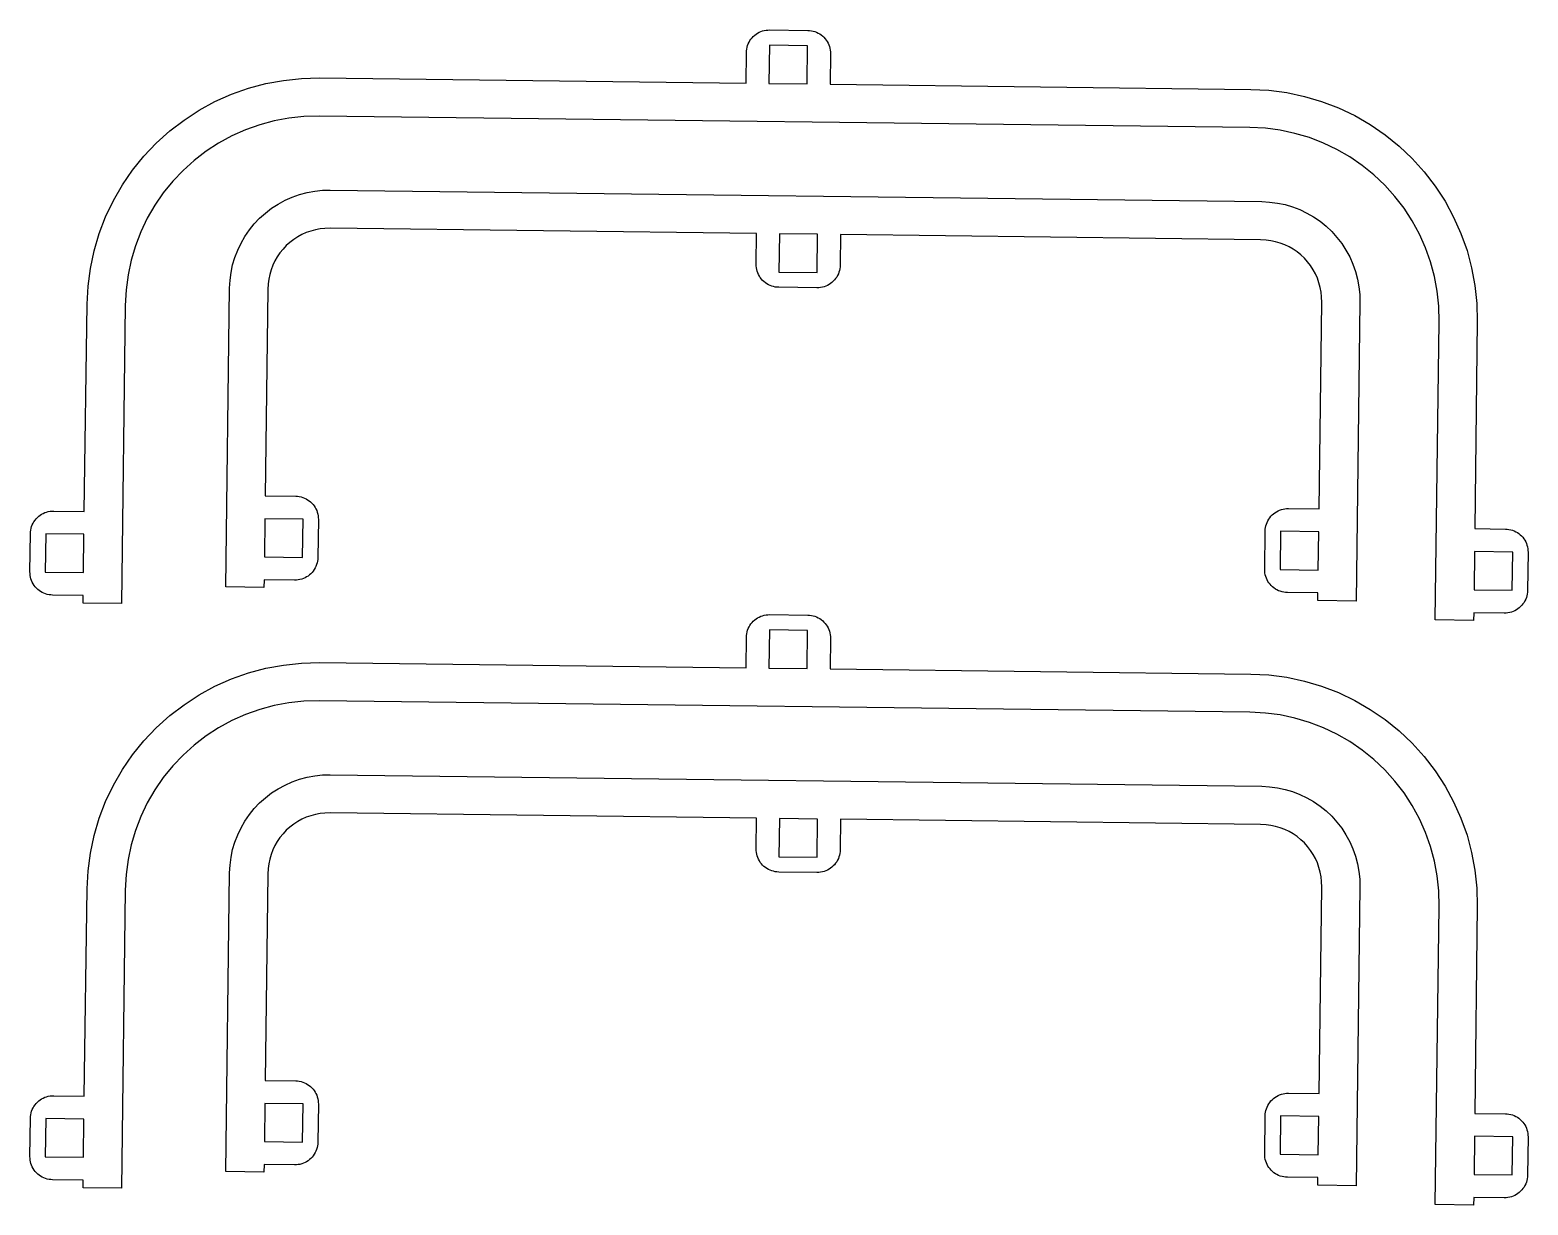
# Model space of a CAD drawing. Header units: millimetres. Extents: x -269 to -58, y 51 to 284.
# Drawn here: x -256.2 to -158.2, y 107.3 to 184.2 of the extents above; entities that cross this region are included whole.
import ezdxf

# ---------------------------------------------------------------- set-up
doc = ezdxf.new("R2010")
doc.units = ezdxf.units.MM
doc.header["$MEASUREMENT"] = 0
doc.layers.add('Layer 1', color=7, linetype='Continuous')

msp = doc.modelspace()

# ---------------------------------------------------------------- linework, layer by layer
at = {"layer": 'Layer 1', "color": 1}
for p, q in [((-209.274, 183.161), (-209.232, 183.271)), ((-209.232, 183.271), (-209.181, 183.378)), ((-209.181, 183.378), (-209.122, 183.48)), ((-209.122, 183.48), (-209.056, 183.577)), ((-209.056, 183.577), (-208.982, 183.668)), ((-208.982, 183.668), (-208.901, 183.754)), ((-208.901, 183.754), (-208.813, 183.833)), ((-208.813, 183.833), (-208.72, 183.905)), ((-208.72, 183.905), (-208.621, 183.969)), ((-208.621, 183.969), (-208.518, 184.025)), ((-208.518, 184.025), (-208.41, 184.073)), ((-208.41, 184.073), (-208.299, 184.113)), ((-208.299, 184.113), (-208.185, 184.143)), ((-208.185, 184.143), (-208.07, 184.165)), ((-208.07, 184.165), (-207.953, 184.177)), ((-207.953, 184.177), (-207.835, 184.18)), ((-207.835, 184.18), (-205.335, 184.15)), ((-205.335, 184.15), (-205.218, 184.144)), ((-205.218, 184.144), (-205.101, 184.129)), ((-205.101, 184.129), (-204.985, 184.104)), ((-204.985, 184.104), (-204.872, 184.071)), ((-204.872, 184.071), (-204.762, 184.029)), ((-204.762, 184.029), (-204.656, 183.978)), ((-204.656, 183.978), (-204.554, 183.919)), ((-204.554, 183.919), (-204.457, 183.853)), ((-204.457, 183.853), (-204.365, 183.779)), ((-204.365, 183.779), (-204.28, 183.698)), ((-204.28, 183.698), (-204.201, 183.61)), ((-204.201, 183.61), (-204.129, 183.517)), ((-204.129, 183.517), (-204.065, 183.418)), ((-204.065, 183.418), (-204.009, 183.315)), ((-204.009, 183.315), (-203.961, 183.207)), ((-209.377, 180.699), (-209.353, 182.699)), ((-209.353, 182.699), (-209.347, 182.816)), ((-209.347, 182.816), (-209.332, 182.933)), ((-209.332, 182.933), (-209.307, 183.048)), ((-209.307, 183.048), (-209.274, 183.161)), ((-207.847, 183.18), (-207.877, 180.681)), ((-205.347, 183.15), (-207.847, 183.18)), ((-205.378, 180.65), (-205.347, 183.15)), ((-203.961, 183.207), (-203.921, 183.096)), ((-203.921, 183.096), (-203.891, 182.982)), ((-203.891, 182.982), (-203.869, 182.867)), ((-203.853, 182.632), (-203.878, 180.632)), ((-203.869, 182.867), (-203.857, 182.749)), ((-203.857, 182.749), (-203.853, 182.632)), ((-243.038, 179.971), (-241.928, 180.364)), ((-241.928, 180.364), (-240.79, 180.67)), ((-240.79, 180.67), (-239.632, 180.884)), ((-239.632, 180.884), (-238.461, 181.008)), ((-238.461, 181.008), (-237.283, 181.039)), ((-237.283, 181.039), (-209.377, 180.699)), ((-207.877, 180.681), (-205.378, 180.65)), ((-203.878, 180.632), (-176.356, 180.295)), ((-176.356, 180.295), (-175.179, 180.234)), ((-245.149, 178.93), (-244.114, 179.492)), ((-244.114, 179.492), (-243.038, 179.971)), ((-175.179, 180.234), (-174.012, 180.08)), ((-174.012, 180.08), (-172.86, 179.836)), ((-172.86, 179.836), (-171.73, 179.501)), ((-171.73, 179.501), (-170.631, 179.079)), ((-246.136, 178.288), (-245.149, 178.93)), ((-239.273, 178.41), (-240.238, 178.231)), ((-238.297, 178.513), (-239.273, 178.41)), ((-237.265, 178.539), (-238.297, 178.513)), ((-176.436, 177.796), (-237.265, 178.539)), ((-170.631, 179.079), (-169.567, 178.573)), ((-169.567, 178.573), (-168.547, 177.984)), ((-247.946, 176.782), (-247.07, 177.571)), ((-247.07, 177.571), (-246.136, 178.288)), ((-242.111, 177.649), (-243.007, 177.25)), ((-241.186, 177.977), (-242.111, 177.649)), ((-240.238, 178.231), (-241.186, 177.977)), ((-175.408, 177.744), (-176.436, 177.796)), ((-174.434, 177.616), (-175.408, 177.744)), ((-173.474, 177.412), (-174.434, 177.616)), ((-172.533, 177.134), (-173.474, 177.412)), ((-168.547, 177.984), (-167.576, 177.317)), ((-248.756, 175.928), (-247.946, 176.782)), ((-243.87, 176.781), (-244.693, 176.247)), ((-243.007, 177.25), (-243.87, 176.781)), ((-171.617, 176.782), (-172.533, 177.134)), ((-170.731, 176.36), (-171.617, 176.782)), ((-167.576, 177.317), (-166.661, 176.576)), ((-166.661, 176.576), (-165.806, 175.766)), ((-249.497, 175.012), (-248.756, 175.928)), ((-245.471, 175.649), (-246.201, 174.992)), ((-244.693, 176.247), (-245.471, 175.649)), ((-169.881, 175.869), (-170.731, 176.36)), ((-169.072, 175.314), (-169.881, 175.869)), ((-165.806, 175.766), (-165.018, 174.891)), ((-250.164, 174.042), (-249.497, 175.012)), ((-246.201, 174.992), (-246.876, 174.28)), ((-168.309, 174.696), (-169.072, 175.314)), ((-167.597, 174.021), (-168.309, 174.696)), ((-165.018, 174.891), (-164.301, 173.956)), ((-250.753, 173.022), (-250.164, 174.042)), ((-247.494, 173.517), (-248.049, 172.708)), ((-246.876, 174.28), (-247.494, 173.517)), ((-238.581, 173.412), (-238.088, 173.544)), ((-238.088, 173.544), (-237.586, 173.637)), ((-237.586, 173.637), (-237.079, 173.69)), ((-237.079, 173.69), (-236.569, 173.704)), ((-236.569, 173.704), (-175.641, 172.95)), ((-166.94, 173.291), (-167.597, 174.021)), ((-164.301, 173.956), (-163.659, 172.969)), ((-251.26, 171.958), (-250.753, 173.022)), ((-248.049, 172.708), (-248.54, 171.858)), ((-240.81, 172.202), (-240.405, 172.512)), ((-240.405, 172.512), (-239.977, 172.79)), ((-239.977, 172.79), (-239.529, 173.034)), ((-239.529, 173.034), (-239.062, 173.242)), ((-239.062, 173.242), (-238.581, 173.412)), ((-175.641, 172.95), (-175.131, 172.923)), ((-175.131, 172.923), (-174.625, 172.857)), ((-174.625, 172.857), (-174.126, 172.75)), ((-174.126, 172.75), (-173.636, 172.606)), ((-173.636, 172.606), (-173.16, 172.423)), ((-166.342, 172.513), (-166.94, 173.291)), ((-165.807, 171.69), (-166.342, 172.513)), ((-163.659, 172.969), (-163.097, 171.934)), ((-251.681, 170.859), (-251.26, 171.958)), ((-248.54, 171.858), (-248.962, 170.972)), ((-241.862, 171.093), (-241.541, 171.49)), ((-241.541, 171.49), (-241.189, 171.86)), ((-241.189, 171.86), (-240.81, 172.202)), ((-173.16, 172.423), (-172.699, 172.203)), ((-172.699, 172.203), (-172.257, 171.948)), ((-172.257, 171.948), (-171.837, 171.659)), ((-171.837, 171.659), (-171.44, 171.338)), ((-165.339, 170.828), (-165.807, 171.69)), ((-163.097, 171.934), (-162.617, 170.858)), ((-252.016, 169.729), (-251.681, 170.859)), ((-248.962, 170.972), (-249.314, 170.056)), ((-242.406, 170.231), (-242.151, 170.673)), ((-242.151, 170.673), (-241.862, 171.093)), ((-238.699, 170.642), (-238.962, 170.471)), ((-238.423, 170.792), (-238.699, 170.642)), ((-238.136, 170.919), (-238.423, 170.792)), ((-237.84, 171.024), (-238.136, 170.919)), ((-237.536, 171.106), (-237.84, 171.024)), ((-237.228, 171.163), (-237.536, 171.106)), ((-236.915, 171.196), (-237.228, 171.163)), ((-236.551, 171.204), (-236.915, 171.196)), ((-208.694, 170.859), (-236.551, 171.204)), ((-208.718, 168.859), (-208.694, 170.859)), ((-207.194, 170.84), (-207.225, 168.341)), ((-204.694, 170.81), (-207.194, 170.84)), ((-204.725, 168.31), (-204.694, 170.81)), ((-203.194, 170.791), (-203.219, 168.791)), ((-175.722, 170.451), (-203.194, 170.791)), ((-171.44, 171.338), (-171.07, 170.986)), ((-171.07, 170.986), (-170.728, 170.607)), ((-170.728, 170.607), (-170.417, 170.202)), ((-164.939, 169.931), (-165.339, 170.828)), ((-162.617, 170.858), (-162.224, 169.748)), ((-252.26, 168.577), (-252.016, 169.729)), ((-249.314, 170.056), (-249.592, 169.114)), ((-242.809, 169.293), (-242.626, 169.77)), ((-242.626, 169.77), (-242.406, 170.231)), ((-239.859, 169.598), (-240.036, 169.339)), ((-239.661, 169.842), (-239.859, 169.598)), ((-239.445, 170.069), (-239.661, 169.842)), ((-239.211, 170.28), (-239.445, 170.069)), ((-238.962, 170.471), (-239.211, 170.28)), ((-175.36, 170.434), (-175.722, 170.451)), ((-175.048, 170.393), (-175.36, 170.434)), ((-174.741, 170.327), (-175.048, 170.393)), ((-174.44, 170.238), (-174.741, 170.327)), ((-174.147, 170.126), (-174.44, 170.238)), ((-173.863, 169.99), (-174.147, 170.126)), ((-173.591, 169.833), (-173.863, 169.99)), ((-173.332, 169.656), (-173.591, 169.833)), ((-173.088, 169.458), (-173.332, 169.656)), ((-170.417, 170.202), (-170.139, 169.774)), ((-170.139, 169.774), (-169.896, 169.326)), ((-164.611, 169.006), (-164.939, 169.931)), ((-162.224, 169.748), (-161.919, 168.61)), ((-252.414, 167.409), (-252.26, 168.577)), ((-249.592, 169.114), (-249.796, 168.154)), ((-243.06, 168.305), (-242.954, 168.804)), ((-242.954, 168.804), (-242.809, 169.293)), ((-240.329, 168.783), (-240.441, 168.49)), ((-240.194, 169.067), (-240.329, 168.783)), ((-240.036, 169.339), (-240.194, 169.067)), ((-208.715, 168.741), (-208.718, 168.859)), ((-208.703, 168.624), (-208.715, 168.741)), ((-208.681, 168.509), (-208.703, 168.624)), ((-203.24, 168.557), (-203.265, 168.442)), ((-203.225, 168.674), (-203.24, 168.557)), ((-203.219, 168.791), (-203.225, 168.674)), ((-172.86, 169.242), (-173.088, 169.458)), ((-172.65, 169.008), (-172.86, 169.242)), ((-172.459, 168.759), (-172.65, 169.008)), ((-172.288, 168.496), (-172.459, 168.759)), ((-169.896, 169.326), (-169.688, 168.86)), ((-169.688, 168.86), (-169.518, 168.378)), ((-164.357, 168.058), (-164.611, 169.006)), ((-161.919, 168.61), (-161.704, 167.452)), ((-249.796, 168.154), (-249.924, 167.181)), ((-243.153, 167.289), (-243.126, 167.799)), ((-243.126, 167.799), (-243.06, 168.305)), ((-240.637, 167.57), (-240.654, 167.207)), ((-240.596, 167.882), (-240.637, 167.57)), ((-240.53, 168.189), (-240.596, 167.882)), ((-240.441, 168.49), (-240.53, 168.189)), ((-208.651, 168.395), (-208.681, 168.509)), ((-208.611, 168.284), (-208.651, 168.395)), ((-208.563, 168.176), (-208.611, 168.284)), ((-208.507, 168.073), (-208.563, 168.176)), ((-208.443, 167.974), (-208.507, 168.073)), ((-208.371, 167.881), (-208.443, 167.974)), ((-208.292, 167.793), (-208.371, 167.881)), ((-208.207, 167.712), (-208.292, 167.793)), ((-208.115, 167.638), (-208.207, 167.712)), ((-208.018, 167.572), (-208.115, 167.638)), ((-207.916, 167.513), (-208.018, 167.572)), ((-207.225, 168.341), (-204.725, 168.31)), ((-203.852, 167.585), (-203.951, 167.521)), ((-203.759, 167.657), (-203.852, 167.585)), ((-203.671, 167.736), (-203.759, 167.657)), ((-203.59, 167.822), (-203.671, 167.736)), ((-203.516, 167.913), (-203.59, 167.822)), ((-203.45, 168.01), (-203.516, 167.913)), ((-203.391, 168.112), (-203.45, 168.01)), ((-203.34, 168.219), (-203.391, 168.112)), ((-203.298, 168.329), (-203.34, 168.219)), ((-203.265, 168.442), (-203.298, 168.329)), ((-172.138, 168.22), (-172.288, 168.496)), ((-172.01, 167.933), (-172.138, 168.22)), ((-171.905, 167.637), (-172.01, 167.933)), ((-171.824, 167.333), (-171.905, 167.637)), ((-169.518, 168.378), (-169.386, 167.885)), ((-169.386, 167.885), (-169.293, 167.384)), ((-164.178, 167.093), (-164.357, 168.058)), ((-252.475, 166.233), (-252.414, 167.409)), ((-249.924, 167.181), (-249.977, 166.152)), ((-243.408, 147.738), (-243.153, 167.289)), ((-240.654, 167.207), (-240.83, 153.704)), ((-207.81, 167.462), (-207.916, 167.513)), ((-207.7, 167.42), (-207.81, 167.462)), ((-207.587, 167.387), (-207.7, 167.42)), ((-207.472, 167.362), (-207.587, 167.387)), ((-207.355, 167.347), (-207.472, 167.362)), ((-207.237, 167.341), (-207.355, 167.347)), ((-204.737, 167.31), (-207.237, 167.341)), ((-204.62, 167.313), (-204.737, 167.31)), ((-204.502, 167.325), (-204.62, 167.313)), ((-204.387, 167.347), (-204.502, 167.325)), ((-204.273, 167.378), (-204.387, 167.347)), ((-204.162, 167.417), (-204.273, 167.378)), ((-204.054, 167.465), (-204.162, 167.417)), ((-203.951, 167.521), (-204.054, 167.465)), ((-171.767, 167.025), (-171.824, 167.333)), ((-171.734, 166.712), (-171.767, 167.025)), ((-171.726, 166.349), (-171.734, 166.712)), ((-169.293, 167.384), (-169.239, 166.876)), ((-169.239, 166.876), (-169.226, 166.366)), ((-164.075, 166.117), (-164.178, 167.093)), ((-161.704, 167.452), (-161.58, 166.281)), ((-252.66, 152.681), (-252.475, 166.233)), ((-249.977, 166.152), (-250.227, 146.65)), ((-171.901, 152.846), (-171.726, 166.349)), ((-169.226, 166.366), (-169.479, 146.814)), ((-164.049, 165.087), (-164.075, 166.117)), ((-161.58, 166.281), (-161.549, 165.104)), ((-164.299, 145.584), (-164.049, 165.087)), ((-161.549, 165.104), (-161.712, 151.552)), ((-240.83, 153.704), (-238.83, 153.678)), ((-238.83, 153.678), (-238.713, 153.672)), ((-238.713, 153.672), (-238.596, 153.657)), ((-238.596, 153.657), (-238.481, 153.632)), ((-238.481, 153.632), (-238.368, 153.599)), ((-238.368, 153.599), (-238.258, 153.557)), ((-238.258, 153.557), (-238.151, 153.506)), ((-238.151, 153.506), (-238.05, 153.447)), ((-238.05, 153.447), (-237.952, 153.38)), ((-237.952, 153.38), (-237.861, 153.306)), ((-237.861, 153.306), (-237.775, 153.225)), ((-237.775, 153.225), (-237.697, 153.138)), ((-237.697, 153.138), (-237.625, 153.044)), ((-237.625, 153.044), (-237.561, 152.945)), ((-237.561, 152.945), (-237.505, 152.842)), ((-174.252, 152.835), (-174.136, 152.857)), ((-174.136, 152.857), (-174.019, 152.869)), ((-174.019, 152.869), (-173.901, 152.872)), ((-173.901, 152.872), (-171.901, 152.846)), ((-256.057, 151.799), (-256.007, 151.905)), ((-256.007, 151.905), (-255.948, 152.007)), ((-255.948, 152.007), (-255.881, 152.104)), ((-255.881, 152.104), (-255.807, 152.196)), ((-255.807, 152.196), (-255.726, 152.281)), ((-255.726, 152.281), (-255.638, 152.36)), ((-255.638, 152.36), (-255.545, 152.432)), ((-255.545, 152.432), (-255.446, 152.496)), ((-255.446, 152.496), (-255.343, 152.552)), ((-255.343, 152.552), (-255.235, 152.6)), ((-255.235, 152.6), (-255.124, 152.64)), ((-255.124, 152.64), (-255.01, 152.67)), ((-255.01, 152.67), (-254.895, 152.692)), ((-254.895, 152.692), (-254.777, 152.704)), ((-254.777, 152.704), (-254.66, 152.707)), ((-254.66, 152.707), (-252.66, 152.681)), ((-240.85, 152.204), (-240.882, 149.705)), ((-238.35, 152.172), (-240.85, 152.204)), ((-238.383, 149.672), (-238.35, 152.172)), ((-237.505, 152.842), (-237.457, 152.734)), ((-237.457, 152.734), (-237.417, 152.623)), ((-237.417, 152.623), (-237.387, 152.51)), ((-237.387, 152.51), (-237.365, 152.394)), ((-237.35, 152.159), (-237.383, 149.659)), ((-237.365, 152.394), (-237.353, 152.277)), ((-237.353, 152.277), (-237.35, 152.159)), ((-175.341, 151.854), (-175.299, 151.964)), ((-175.299, 151.964), (-175.248, 152.07)), ((-175.248, 152.07), (-175.189, 152.172)), ((-175.189, 152.172), (-175.123, 152.27)), ((-175.123, 152.27), (-175.049, 152.361)), ((-175.049, 152.361), (-174.967, 152.447)), ((-174.967, 152.447), (-174.88, 152.525)), ((-174.88, 152.525), (-174.787, 152.597)), ((-174.787, 152.597), (-174.688, 152.661)), ((-174.688, 152.661), (-174.584, 152.717)), ((-174.584, 152.717), (-174.477, 152.765)), ((-174.477, 152.765), (-174.366, 152.805)), ((-174.366, 152.805), (-174.252, 152.835)), ((-256.211, 148.727), (-256.179, 151.226)), ((-256.179, 151.226), (-256.173, 151.344)), ((-256.173, 151.344), (-256.157, 151.461)), ((-256.157, 151.461), (-256.133, 151.576)), ((-256.133, 151.576), (-256.1, 151.689)), ((-256.1, 151.689), (-256.057, 151.799)), ((-255.179, 151.213), (-255.211, 148.714)), ((-252.679, 151.181), (-255.179, 151.213)), ((-252.711, 148.682), (-252.679, 151.181)), ((-175.453, 148.892), (-175.421, 151.392)), ((-175.421, 151.392), (-175.414, 151.509)), ((-175.414, 151.509), (-175.399, 151.626)), ((-175.399, 151.626), (-175.375, 151.741)), ((-175.375, 151.741), (-175.341, 151.854)), ((-174.421, 151.379), (-174.453, 148.879)), ((-171.921, 151.346), (-174.421, 151.379)), ((-171.953, 148.846), (-171.921, 151.346)), ((-161.712, 151.552), (-159.713, 151.526)), ((-159.713, 151.526), (-159.595, 151.52)), ((-159.595, 151.52), (-159.478, 151.504)), ((-159.478, 151.504), (-159.363, 151.48)), ((-159.363, 151.48), (-159.25, 151.447)), ((-159.25, 151.447), (-159.14, 151.404)), ((-159.14, 151.404), (-159.034, 151.354)), ((-159.034, 151.354), (-158.932, 151.295)), ((-158.932, 151.295), (-158.835, 151.228)), ((-158.835, 151.228), (-158.743, 151.154)), ((-158.743, 151.154), (-158.658, 151.073)), ((-158.658, 151.073), (-158.579, 150.986)), ((-158.579, 150.986), (-158.507, 150.892)), ((-158.507, 150.892), (-158.443, 150.793)), ((-161.732, 150.052), (-161.764, 147.552)), ((-159.232, 150.02), (-161.732, 150.052)), ((-159.264, 147.52), (-159.232, 150.02)), ((-158.443, 150.793), (-158.387, 150.69)), ((-158.387, 150.69), (-158.339, 150.582)), ((-158.339, 150.582), (-158.3, 150.471)), ((-158.3, 150.471), (-158.269, 150.358)), ((-158.269, 150.358), (-158.248, 150.242)), ((-158.232, 150.007), (-158.264, 147.507)), ((-158.248, 150.242), (-158.235, 150.125)), ((-158.235, 150.125), (-158.232, 150.007)), ((-240.882, 149.705), (-238.383, 149.672)), ((-237.555, 148.98), (-237.614, 148.878)), ((-237.504, 149.087), (-237.555, 148.98)), ((-237.462, 149.197), (-237.504, 149.087)), ((-237.429, 149.31), (-237.462, 149.197)), ((-237.404, 149.425), (-237.429, 149.31)), ((-237.389, 149.542), (-237.404, 149.425)), ((-237.383, 149.659), (-237.389, 149.542)), ((-256.208, 148.609), (-256.211, 148.727)), ((-256.196, 148.492), (-256.208, 148.609)), ((-256.174, 148.376), (-256.196, 148.492)), ((-256.144, 148.262), (-256.174, 148.376)), ((-256.104, 148.151), (-256.144, 148.262)), ((-256.056, 148.044), (-256.104, 148.151)), ((-256, 147.94), (-256.056, 148.044)), ((-255.211, 148.714), (-252.711, 148.682)), ((-240.902, 148.205), (-240.908, 147.705)), ((-238.902, 148.179), (-240.902, 148.205)), ((-238.784, 148.182), (-238.902, 148.179)), ((-238.667, 148.194), (-238.784, 148.182)), ((-238.551, 148.216), (-238.667, 148.194)), ((-238.438, 148.246), (-238.551, 148.216)), ((-238.327, 148.285), (-238.438, 148.246)), ((-238.219, 148.333), (-238.327, 148.285)), ((-238.116, 148.39), (-238.219, 148.333)), ((-238.017, 148.454), (-238.116, 148.39)), ((-237.923, 148.525), (-238.017, 148.454)), ((-237.836, 148.604), (-237.923, 148.525)), ((-237.755, 148.69), (-237.836, 148.604)), ((-237.681, 148.781), (-237.755, 148.69)), ((-237.614, 148.878), (-237.681, 148.781)), ((-175.45, 148.774), (-175.453, 148.892)), ((-175.438, 148.657), (-175.45, 148.774)), ((-175.416, 148.541), (-175.438, 148.657)), ((-175.386, 148.427), (-175.416, 148.541)), ((-175.346, 148.316), (-175.386, 148.427)), ((-175.298, 148.209), (-175.346, 148.316)), ((-175.242, 148.105), (-175.298, 148.209)), ((-175.178, 148.007), (-175.242, 148.105)), ((-175.106, 147.913), (-175.178, 148.007)), ((-174.453, 148.879), (-171.953, 148.846)), ((-255.936, 147.841), (-256, 147.94)), ((-255.864, 147.748), (-255.936, 147.841)), ((-255.785, 147.66), (-255.864, 147.748)), ((-255.7, 147.579), (-255.785, 147.66)), ((-255.608, 147.505), (-255.7, 147.579)), ((-255.511, 147.439), (-255.608, 147.505)), ((-255.409, 147.38), (-255.511, 147.439)), ((-255.303, 147.329), (-255.409, 147.38)), ((-255.193, 147.287), (-255.303, 147.329)), ((-255.08, 147.253), (-255.193, 147.287)), ((-254.965, 147.229), (-255.08, 147.253)), ((-254.848, 147.214), (-254.965, 147.229)), ((-254.731, 147.208), (-254.848, 147.214)), ((-252.731, 147.182), (-254.731, 147.208)), ((-252.727, 146.682), (-252.731, 147.182)), ((-240.908, 147.705), (-243.408, 147.738)), ((-175.028, 147.825), (-175.106, 147.913)), ((-174.942, 147.744), (-175.028, 147.825)), ((-174.851, 147.67), (-174.942, 147.744)), ((-174.753, 147.604), (-174.851, 147.67)), ((-174.651, 147.545), (-174.753, 147.604)), ((-174.545, 147.494), (-174.651, 147.545)), ((-174.435, 147.452), (-174.545, 147.494)), ((-174.322, 147.418), (-174.435, 147.452)), ((-174.207, 147.394), (-174.322, 147.418)), ((-174.09, 147.379), (-174.207, 147.394)), ((-173.973, 147.372), (-174.09, 147.379)), ((-171.973, 147.346), (-173.973, 147.372)), ((-171.979, 146.846), (-171.973, 147.346)), ((-161.764, 147.552), (-159.264, 147.52)), ((-158.343, 147.045), (-158.386, 146.935)), ((-158.31, 147.158), (-158.343, 147.045)), ((-158.286, 147.273), (-158.31, 147.158)), ((-158.27, 147.39), (-158.286, 147.273)), ((-158.264, 147.507), (-158.27, 147.39)), ((-250.227, 146.65), (-252.727, 146.682)), ((-169.479, 146.814), (-171.979, 146.846)), ((-161.783, 146.052), (-161.8, 145.552)), ((-159.783, 146.026), (-161.783, 146.052)), ((-159.666, 146.03), (-159.783, 146.026)), ((-159.548, 146.042), (-159.666, 146.03)), ((-159.433, 146.063), (-159.548, 146.042)), ((-159.319, 146.094), (-159.433, 146.063)), ((-159.208, 146.133), (-159.319, 146.094)), ((-159.1, 146.181), (-159.208, 146.133)), ((-158.997, 146.237), (-159.1, 146.181)), ((-158.898, 146.302), (-158.997, 146.237)), ((-158.805, 146.373), (-158.898, 146.302)), ((-158.717, 146.452), (-158.805, 146.373)), ((-158.636, 146.538), (-158.717, 146.452)), ((-158.562, 146.629), (-158.636, 146.538)), ((-158.495, 146.726), (-158.562, 146.629)), ((-158.436, 146.828), (-158.495, 146.726)), ((-158.386, 146.935), (-158.436, 146.828)), ((-209.274, 144.908), (-209.232, 145.018)), ((-209.232, 145.018), (-209.181, 145.124)), ((-209.181, 145.124), (-209.122, 145.226)), ((-209.122, 145.226), (-209.056, 145.323)), ((-209.056, 145.323), (-208.982, 145.415)), ((-208.982, 145.415), (-208.901, 145.5)), ((-208.901, 145.5), (-208.813, 145.579)), ((-208.813, 145.579), (-208.72, 145.651)), ((-208.72, 145.651), (-208.621, 145.715)), ((-208.621, 145.715), (-208.518, 145.771)), ((-208.518, 145.771), (-208.41, 145.819)), ((-208.41, 145.819), (-208.299, 145.859)), ((-208.299, 145.859), (-208.185, 145.89)), ((-208.185, 145.89), (-208.07, 145.911)), ((-208.07, 145.911), (-207.953, 145.923)), ((-207.953, 145.923), (-207.835, 145.927)), ((-207.835, 145.927), (-205.335, 145.896)), ((-205.335, 145.896), (-205.218, 145.89)), ((-205.218, 145.89), (-205.101, 145.875)), ((-205.101, 145.875), (-204.985, 145.85)), ((-204.985, 145.85), (-204.872, 145.817)), ((-204.872, 145.817), (-204.762, 145.775)), ((-204.762, 145.775), (-204.656, 145.724)), ((-204.656, 145.724), (-204.554, 145.666)), ((-204.554, 145.666), (-204.457, 145.599)), ((-204.457, 145.599), (-204.365, 145.525)), ((-204.365, 145.525), (-204.28, 145.444)), ((-204.28, 145.444), (-204.201, 145.356)), ((-204.201, 145.356), (-204.129, 145.263)), ((-204.129, 145.263), (-204.065, 145.164)), ((-204.065, 145.164), (-204.009, 145.061)), ((-204.009, 145.061), (-203.961, 144.953)), ((-161.8, 145.552), (-164.299, 145.584)), ((-209.377, 142.445), (-209.353, 144.445)), ((-209.353, 144.445), (-209.347, 144.563)), ((-209.347, 144.563), (-209.332, 144.679)), ((-209.332, 144.679), (-209.307, 144.795)), ((-209.307, 144.795), (-209.274, 144.908)), ((-207.847, 144.927), (-207.877, 142.427)), ((-205.347, 144.896), (-207.847, 144.927)), ((-205.378, 142.396), (-205.347, 144.896)), ((-203.961, 144.953), (-203.921, 144.842)), ((-203.921, 144.842), (-203.891, 144.729)), ((-203.891, 144.729), (-203.869, 144.613)), ((-203.853, 144.378), (-203.878, 142.378)), ((-203.869, 144.613), (-203.857, 144.496)), ((-203.857, 144.496), (-203.853, 144.378)), ((-243.038, 141.717), (-241.928, 142.111)), ((-241.928, 142.111), (-240.79, 142.416)), ((-240.79, 142.416), (-239.632, 142.631)), ((-239.632, 142.631), (-238.461, 142.754)), ((-238.461, 142.754), (-237.283, 142.785)), ((-237.283, 142.785), (-209.377, 142.445)), ((-207.877, 142.427), (-205.378, 142.396)), ((-203.878, 142.378), (-176.356, 142.041)), ((-245.149, 140.676), (-244.114, 141.238)), ((-244.114, 141.238), (-243.038, 141.717)), ((-176.356, 142.041), (-175.179, 141.98)), ((-175.179, 141.98), (-174.012, 141.826)), ((-174.012, 141.826), (-172.86, 141.582)), ((-172.86, 141.582), (-171.73, 141.248)), ((-171.73, 141.248), (-170.631, 140.826)), ((-246.136, 140.034), (-245.149, 140.676)), ((-239.273, 140.157), (-240.238, 139.978)), ((-238.297, 140.259), (-239.273, 140.157)), ((-237.265, 140.285), (-238.297, 140.259)), ((-176.436, 139.543), (-237.265, 140.285)), ((-170.631, 140.826), (-169.567, 140.319)), ((-169.567, 140.319), (-168.547, 139.73)), ((-247.946, 138.529), (-247.07, 139.317)), ((-247.07, 139.317), (-246.136, 140.034)), ((-242.111, 139.396), (-243.007, 138.996)), ((-241.186, 139.723), (-242.111, 139.396)), ((-240.238, 139.978), (-241.186, 139.723)), ((-175.408, 139.49), (-176.436, 139.543)), ((-174.434, 139.363), (-175.408, 139.49)), ((-173.474, 139.159), (-174.434, 139.363)), ((-172.533, 138.88), (-173.474, 139.159)), ((-168.547, 139.73), (-167.576, 139.063)), ((-248.756, 137.674), (-247.946, 138.529)), ((-243.87, 138.528), (-244.693, 137.993)), ((-243.007, 138.996), (-243.87, 138.528)), ((-171.617, 138.529), (-172.533, 138.88)), ((-170.731, 138.106), (-171.617, 138.529)), ((-167.576, 139.063), (-166.661, 138.322)), ((-166.661, 138.322), (-165.806, 137.512)), ((-249.497, 136.759), (-248.756, 137.674)), ((-245.471, 137.395), (-246.201, 136.738)), ((-244.693, 137.993), (-245.471, 137.395)), ((-169.881, 137.616), (-170.731, 138.106)), ((-169.072, 137.06), (-169.881, 137.616)), ((-165.806, 137.512), (-165.018, 136.637)), ((-250.164, 135.788), (-249.497, 136.759)), ((-246.201, 136.738), (-246.876, 136.026)), ((-168.309, 136.443), (-169.072, 137.06)), ((-167.597, 135.767), (-168.309, 136.443)), ((-165.018, 136.637), (-164.301, 135.703)), ((-250.753, 134.768), (-250.164, 135.788)), ((-247.494, 135.263), (-248.049, 134.454)), ((-246.876, 136.026), (-247.494, 135.263)), ((-238.581, 135.158), (-238.088, 135.29)), ((-238.088, 135.29), (-237.586, 135.383)), ((-237.586, 135.383), (-237.079, 135.437)), ((-237.079, 135.437), (-236.569, 135.45)), ((-236.569, 135.45), (-175.641, 134.696)), ((-166.94, 135.038), (-167.597, 135.767)), ((-164.301, 135.703), (-163.659, 134.715)), ((-251.26, 133.705), (-250.753, 134.768)), ((-248.049, 134.454), (-248.54, 133.604)), ((-240.81, 133.948), (-240.405, 134.259)), ((-240.405, 134.259), (-239.977, 134.537)), ((-239.977, 134.537), (-239.529, 134.78)), ((-239.529, 134.78), (-239.062, 134.988)), ((-239.062, 134.988), (-238.581, 135.158)), ((-175.641, 134.696), (-175.131, 134.669)), ((-175.131, 134.669), (-174.625, 134.603)), ((-174.625, 134.603), (-174.126, 134.497)), ((-174.126, 134.497), (-173.636, 134.352)), ((-173.636, 134.352), (-173.16, 134.169)), ((-166.342, 134.259), (-166.94, 135.038)), ((-165.807, 133.436), (-166.342, 134.259)), ((-163.659, 134.715), (-163.097, 133.68)), ((-251.681, 132.605), (-251.26, 133.705)), ((-248.54, 133.604), (-248.962, 132.718)), ((-241.541, 133.236), (-241.189, 133.606)), ((-241.189, 133.606), (-240.81, 133.948)), ((-173.16, 134.169), (-172.699, 133.949)), ((-172.699, 133.949), (-172.257, 133.694)), ((-172.257, 133.694), (-171.837, 133.405)), ((-171.837, 133.405), (-171.44, 133.084)), ((-165.339, 132.574), (-165.807, 133.436)), ((-163.097, 133.68), (-162.617, 132.604)), ((-252.016, 131.476), (-251.681, 132.605)), ((-248.962, 132.718), (-249.314, 131.802)), ((-242.406, 131.977), (-242.151, 132.419)), ((-242.151, 132.419), (-241.862, 132.84)), ((-241.862, 132.84), (-241.541, 133.236)), ((-238.699, 132.388), (-238.962, 132.217)), ((-238.423, 132.538), (-238.699, 132.388)), ((-238.136, 132.666), (-238.423, 132.538)), ((-237.84, 132.771), (-238.136, 132.666)), ((-237.536, 132.852), (-237.84, 132.771)), ((-237.228, 132.909), (-237.536, 132.852)), ((-236.915, 132.942), (-237.228, 132.909)), ((-236.551, 132.95), (-236.915, 132.942)), ((-208.694, 132.605), (-236.551, 132.95)), ((-208.718, 130.606), (-208.694, 132.605)), ((-207.194, 132.587), (-207.225, 130.087)), ((-204.694, 132.556), (-207.194, 132.587)), ((-204.725, 130.056), (-204.694, 132.556)), ((-203.194, 132.537), (-203.219, 130.538)), ((-175.722, 132.197), (-203.194, 132.537)), ((-171.44, 133.084), (-171.07, 132.733)), ((-171.07, 132.733), (-170.728, 132.353)), ((-170.728, 132.353), (-170.417, 131.949)), ((-164.939, 131.677), (-165.339, 132.574)), ((-162.617, 132.604), (-162.224, 131.494)), ((-252.26, 130.324), (-252.016, 131.476)), ((-249.314, 131.802), (-249.592, 130.861)), ((-242.809, 131.04), (-242.626, 131.516)), ((-242.626, 131.516), (-242.406, 131.977)), ((-239.859, 131.344), (-240.036, 131.085)), ((-239.661, 131.588), (-239.859, 131.344)), ((-239.445, 131.816), (-239.661, 131.588)), ((-239.211, 132.026), (-239.445, 131.816)), ((-238.962, 132.217), (-239.211, 132.026)), ((-175.36, 132.18), (-175.722, 132.197)), ((-175.048, 132.139), (-175.36, 132.18)), ((-174.741, 132.074), (-175.048, 132.139)), ((-174.44, 131.984), (-174.741, 132.074)), ((-174.147, 131.872), (-174.44, 131.984)), ((-173.863, 131.737), (-174.147, 131.872)), ((-173.591, 131.58), (-173.863, 131.737)), ((-173.332, 131.402), (-173.591, 131.58)), ((-173.088, 131.204), (-173.332, 131.402)), ((-170.417, 131.949), (-170.139, 131.521)), ((-170.139, 131.521), (-169.896, 131.072)), ((-164.611, 130.752), (-164.939, 131.677)), ((-162.224, 131.494), (-161.919, 130.357)), ((-252.414, 129.156), (-252.26, 130.324)), ((-249.592, 130.861), (-249.796, 129.901)), ((-243.06, 130.051), (-242.954, 130.55)), ((-242.954, 130.55), (-242.809, 131.04)), ((-240.329, 130.53), (-240.441, 130.236)), ((-240.194, 130.813), (-240.329, 130.53)), ((-240.036, 131.085), (-240.194, 130.813)), ((-208.715, 130.488), (-208.718, 130.606)), ((-208.703, 130.371), (-208.715, 130.488)), ((-208.681, 130.255), (-208.703, 130.371)), ((-203.225, 130.42), (-203.24, 130.303)), ((-203.219, 130.538), (-203.225, 130.42)), ((-172.86, 130.988), (-173.088, 131.204)), ((-172.65, 130.755), (-172.86, 130.988)), ((-172.459, 130.506), (-172.65, 130.755)), ((-172.288, 130.242), (-172.459, 130.506)), ((-169.896, 131.072), (-169.688, 130.606)), ((-169.688, 130.606), (-169.518, 130.125)), ((-164.357, 129.804), (-164.611, 130.752)), ((-161.919, 130.357), (-161.704, 129.199)), ((-249.796, 129.901), (-249.924, 128.928)), ((-243.153, 129.035), (-243.126, 129.545)), ((-243.126, 129.545), (-243.06, 130.051)), ((-240.596, 129.628), (-240.637, 129.316)), ((-240.53, 129.935), (-240.596, 129.628)), ((-240.441, 130.236), (-240.53, 129.935)), ((-208.651, 130.141), (-208.681, 130.255)), ((-208.611, 130.03), (-208.651, 130.141)), ((-208.563, 129.923), (-208.611, 130.03)), ((-208.507, 129.819), (-208.563, 129.923)), ((-208.443, 129.72), (-208.507, 129.819)), ((-208.371, 129.627), (-208.443, 129.72)), ((-208.292, 129.539), (-208.371, 129.627)), ((-208.207, 129.458), (-208.292, 129.539)), ((-208.115, 129.384), (-208.207, 129.458)), ((-208.018, 129.318), (-208.115, 129.384)), ((-207.225, 130.087), (-204.725, 130.056)), ((-203.759, 129.403), (-203.852, 129.332)), ((-203.671, 129.482), (-203.759, 129.403)), ((-203.59, 129.568), (-203.671, 129.482)), ((-203.516, 129.659), (-203.59, 129.568)), ((-203.45, 129.757), (-203.516, 129.659)), ((-203.391, 129.859), (-203.45, 129.757)), ((-203.34, 129.965), (-203.391, 129.859)), ((-203.298, 130.075), (-203.34, 129.965)), ((-203.265, 130.188), (-203.298, 130.075)), ((-203.24, 130.303), (-203.265, 130.188)), ((-172.138, 129.966), (-172.288, 130.242)), ((-172.01, 129.679), (-172.138, 129.966)), ((-171.905, 129.383), (-172.01, 129.679)), ((-171.824, 129.08), (-171.905, 129.383)), ((-169.518, 130.125), (-169.386, 129.632)), ((-169.386, 129.632), (-169.293, 129.13)), ((-164.178, 128.839), (-164.357, 129.804)), ((-252.475, 127.98), (-252.414, 129.156)), ((-249.924, 128.928), (-249.977, 127.898)), ((-243.408, 109.484), (-243.153, 129.035)), ((-240.654, 128.954), (-240.83, 115.451)), ((-240.637, 129.316), (-240.654, 128.954)), ((-207.916, 129.259), (-208.018, 129.318)), ((-207.81, 129.208), (-207.916, 129.259)), ((-207.7, 129.166), (-207.81, 129.208)), ((-207.587, 129.133), (-207.7, 129.166)), ((-207.472, 129.108), (-207.587, 129.133)), ((-207.355, 129.093), (-207.472, 129.108)), ((-207.237, 129.087), (-207.355, 129.093)), ((-204.737, 129.056), (-207.237, 129.087)), ((-204.62, 129.059), (-204.737, 129.056)), ((-204.502, 129.072), (-204.62, 129.059)), ((-204.387, 129.093), (-204.502, 129.072)), ((-204.273, 129.124), (-204.387, 129.093)), ((-204.162, 129.163), (-204.273, 129.124)), ((-204.054, 129.211), (-204.162, 129.163)), ((-203.951, 129.268), (-204.054, 129.211)), ((-203.852, 129.332), (-203.951, 129.268)), ((-171.767, 128.771), (-171.824, 129.08)), ((-171.734, 128.459), (-171.767, 128.771)), ((-171.726, 128.095), (-171.734, 128.459)), ((-169.293, 129.13), (-169.239, 128.622)), ((-169.239, 128.622), (-169.226, 128.112)), ((-164.075, 127.863), (-164.178, 128.839)), ((-161.704, 129.199), (-161.58, 128.027)), ((-252.66, 114.428), (-252.475, 127.98)), ((-249.977, 127.898), (-250.227, 108.396)), ((-171.901, 114.592), (-171.726, 128.095)), ((-169.226, 128.112), (-169.479, 108.56)), ((-164.049, 126.833), (-164.075, 127.863)), ((-161.58, 128.027), (-161.549, 126.85)), ((-164.299, 107.331), (-164.049, 126.833)), ((-161.549, 126.85), (-161.712, 113.298)), ((-240.83, 115.451), (-238.83, 115.425)), ((-238.83, 115.425), (-238.713, 115.418)), ((-238.713, 115.418), (-238.596, 115.403)), ((-238.596, 115.403), (-238.481, 115.379)), ((-238.481, 115.379), (-238.368, 115.345)), ((-238.368, 115.345), (-238.258, 115.303)), ((-238.258, 115.303), (-238.151, 115.252)), ((-238.151, 115.252), (-238.05, 115.193)), ((-238.05, 115.193), (-237.952, 115.127)), ((-237.952, 115.127), (-237.861, 115.053)), ((-237.861, 115.053), (-237.775, 114.971)), ((-237.775, 114.971), (-237.697, 114.884)), ((-237.697, 114.884), (-237.625, 114.791)), ((-237.625, 114.791), (-237.561, 114.692)), ((-237.561, 114.692), (-237.505, 114.588)), ((-256.007, 113.652), (-255.948, 113.754)), ((-255.948, 113.754), (-255.881, 113.851)), ((-255.881, 113.851), (-255.807, 113.942)), ((-255.807, 113.942), (-255.726, 114.028)), ((-255.726, 114.028), (-255.638, 114.107)), ((-255.638, 114.107), (-255.545, 114.178)), ((-255.545, 114.178), (-255.446, 114.242)), ((-255.446, 114.242), (-255.343, 114.299)), ((-255.343, 114.299), (-255.235, 114.347)), ((-255.235, 114.347), (-255.124, 114.386)), ((-255.124, 114.386), (-255.01, 114.416)), ((-255.01, 114.416), (-254.895, 114.438)), ((-254.895, 114.438), (-254.777, 114.45)), ((-254.777, 114.45), (-254.66, 114.453)), ((-254.66, 114.453), (-252.66, 114.428)), ((-240.85, 113.951), (-240.882, 111.451)), ((-238.35, 113.918), (-240.85, 113.951)), ((-238.383, 111.418), (-238.35, 113.918)), ((-237.505, 114.588), (-237.457, 114.481)), ((-237.457, 114.481), (-237.417, 114.37)), ((-237.417, 114.37), (-237.387, 114.256)), ((-237.387, 114.256), (-237.365, 114.14)), ((-237.35, 113.905), (-237.383, 111.405)), ((-237.365, 114.14), (-237.353, 114.023)), ((-237.353, 114.023), (-237.35, 113.905)), ((-175.341, 113.6), (-175.299, 113.71)), ((-175.299, 113.71), (-175.248, 113.817)), ((-175.248, 113.817), (-175.189, 113.919)), ((-175.189, 113.919), (-175.123, 114.016)), ((-175.123, 114.016), (-175.049, 114.107)), ((-175.049, 114.107), (-174.967, 114.193)), ((-174.967, 114.193), (-174.88, 114.272)), ((-174.88, 114.272), (-174.787, 114.343)), ((-174.787, 114.343), (-174.688, 114.408)), ((-174.688, 114.408), (-174.584, 114.464)), ((-174.584, 114.464), (-174.477, 114.512)), ((-174.477, 114.512), (-174.366, 114.551)), ((-174.366, 114.551), (-174.252, 114.581)), ((-174.252, 114.581), (-174.136, 114.603)), ((-174.136, 114.603), (-174.019, 114.615)), ((-174.019, 114.615), (-173.901, 114.618)), ((-173.901, 114.618), (-171.901, 114.592)), ((-256.211, 110.473), (-256.179, 112.973)), ((-256.179, 112.973), (-256.173, 113.09)), ((-256.173, 113.09), (-256.157, 113.207)), ((-256.157, 113.207), (-256.133, 113.322)), ((-256.133, 113.322), (-256.1, 113.435)), ((-256.1, 113.435), (-256.057, 113.545)), ((-256.057, 113.545), (-256.007, 113.652)), ((-255.179, 112.96), (-255.211, 110.46)), ((-252.679, 112.928), (-255.179, 112.96)), ((-252.711, 110.428), (-252.679, 112.928)), ((-175.453, 110.638), (-175.421, 113.138)), ((-175.421, 113.138), (-175.414, 113.256)), ((-175.414, 113.256), (-175.399, 113.372)), ((-175.399, 113.372), (-175.375, 113.488)), ((-175.375, 113.488), (-175.341, 113.6)), ((-174.421, 113.125), (-174.453, 110.625)), ((-171.921, 113.092), (-174.421, 113.125)), ((-171.953, 110.593), (-171.921, 113.092)), ((-161.712, 113.298), (-159.713, 113.272)), ((-159.713, 113.272), (-159.595, 113.266)), ((-159.595, 113.266), (-159.478, 113.251)), ((-159.478, 113.251), (-159.363, 113.226)), ((-159.363, 113.226), (-159.25, 113.193)), ((-159.25, 113.193), (-159.14, 113.151)), ((-159.14, 113.151), (-159.034, 113.1)), ((-159.034, 113.1), (-158.932, 113.041)), ((-158.932, 113.041), (-158.835, 112.975)), ((-158.835, 112.975), (-158.743, 112.9)), ((-158.743, 112.9), (-158.658, 112.819)), ((-158.658, 112.819), (-158.579, 112.732)), ((-158.579, 112.732), (-158.507, 112.638)), ((-161.732, 111.798), (-161.764, 109.298)), ((-159.232, 111.766), (-161.732, 111.798)), ((-159.264, 109.266), (-159.232, 111.766)), ((-158.507, 112.638), (-158.443, 112.54)), ((-158.443, 112.54), (-158.387, 112.436)), ((-158.387, 112.436), (-158.339, 112.329)), ((-158.339, 112.329), (-158.3, 112.218)), ((-158.3, 112.218), (-158.269, 112.104)), ((-158.269, 112.104), (-158.248, 111.988)), ((-158.232, 111.753), (-158.264, 109.254)), ((-158.248, 111.988), (-158.235, 111.871)), ((-158.235, 111.871), (-158.232, 111.753)), ((-240.882, 111.451), (-238.383, 111.418)), ((-237.555, 110.727), (-237.614, 110.625)), ((-237.504, 110.833), (-237.555, 110.727)), ((-237.462, 110.943), (-237.504, 110.833)), ((-237.429, 111.056), (-237.462, 110.943)), ((-237.404, 111.171), (-237.429, 111.056)), ((-237.389, 111.288), (-237.404, 111.171)), ((-237.383, 111.405), (-237.389, 111.288)), ((-256.208, 110.355), (-256.211, 110.473)), ((-256.196, 110.238), (-256.208, 110.355)), ((-256.174, 110.122), (-256.196, 110.238)), ((-256.144, 110.009), (-256.174, 110.122)), ((-256.104, 109.898), (-256.144, 110.009)), ((-256.056, 109.79), (-256.104, 109.898)), ((-256, 109.687), (-256.056, 109.79)), ((-255.211, 110.46), (-252.711, 110.428)), ((-240.902, 109.951), (-240.908, 109.452)), ((-238.902, 109.925), (-240.902, 109.951)), ((-238.784, 109.928), (-238.902, 109.925)), ((-238.667, 109.941), (-238.784, 109.928)), ((-238.551, 109.962), (-238.667, 109.941)), ((-238.438, 109.992), (-238.551, 109.962)), ((-238.327, 110.032), (-238.438, 109.992)), ((-238.219, 110.08), (-238.327, 110.032)), ((-238.116, 110.136), (-238.219, 110.08)), ((-238.017, 110.2), (-238.116, 110.136)), ((-237.923, 110.272), (-238.017, 110.2)), ((-237.836, 110.351), (-237.923, 110.272)), ((-237.755, 110.436), (-237.836, 110.351)), ((-237.681, 110.528), (-237.755, 110.436)), ((-237.614, 110.625), (-237.681, 110.528)), ((-175.45, 110.52), (-175.453, 110.638)), ((-175.438, 110.403), (-175.45, 110.52)), ((-175.416, 110.287), (-175.438, 110.403)), ((-175.386, 110.174), (-175.416, 110.287)), ((-175.346, 110.063), (-175.386, 110.174)), ((-175.298, 109.955), (-175.346, 110.063)), ((-175.242, 109.852), (-175.298, 109.955)), ((-175.178, 109.753), (-175.242, 109.852)), ((-175.106, 109.659), (-175.178, 109.753)), ((-174.453, 110.625), (-171.953, 110.593)), ((-255.936, 109.588), (-256, 109.687)), ((-255.864, 109.494), (-255.936, 109.588)), ((-255.785, 109.407), (-255.864, 109.494)), ((-255.7, 109.326), (-255.785, 109.407)), ((-255.608, 109.252), (-255.7, 109.326)), ((-255.511, 109.185), (-255.608, 109.252)), ((-255.409, 109.126), (-255.511, 109.185)), ((-255.303, 109.075), (-255.409, 109.126)), ((-255.193, 109.033), (-255.303, 109.075)), ((-255.08, 109), (-255.193, 109.033)), ((-254.965, 108.975), (-255.08, 109)), ((-254.848, 108.96), (-254.965, 108.975)), ((-254.731, 108.954), (-254.848, 108.96)), ((-252.731, 108.928), (-254.731, 108.954)), ((-252.727, 108.428), (-252.731, 108.928)), ((-240.908, 109.452), (-243.408, 109.484)), ((-175.028, 109.572), (-175.106, 109.659)), ((-174.942, 109.491), (-175.028, 109.572)), ((-174.851, 109.417), (-174.942, 109.491)), ((-174.753, 109.35), (-174.851, 109.417)), ((-174.651, 109.291), (-174.753, 109.35)), ((-174.545, 109.24), (-174.651, 109.291)), ((-174.435, 109.198), (-174.545, 109.24)), ((-174.322, 109.165), (-174.435, 109.198)), ((-174.207, 109.14), (-174.322, 109.165)), ((-174.09, 109.125), (-174.207, 109.14)), ((-173.973, 109.119), (-174.09, 109.125)), ((-171.973, 109.093), (-173.973, 109.119)), ((-171.979, 108.593), (-171.973, 109.093)), ((-161.764, 109.298), (-159.264, 109.266)), ((-158.343, 108.791), (-158.386, 108.681)), ((-158.31, 108.904), (-158.343, 108.791)), ((-158.286, 109.019), (-158.31, 108.904)), ((-158.27, 109.136), (-158.286, 109.019)), ((-158.264, 109.254), (-158.27, 109.136)), ((-250.227, 108.396), (-252.727, 108.428)), ((-169.479, 108.56), (-171.979, 108.593)), ((-161.783, 107.798), (-161.8, 107.299)), ((-159.783, 107.773), (-161.783, 107.798)), ((-159.548, 107.788), (-159.666, 107.776)), ((-159.433, 107.81), (-159.548, 107.788)), ((-159.319, 107.84), (-159.433, 107.81)), ((-159.208, 107.88), (-159.319, 107.84)), ((-159.1, 107.927), (-159.208, 107.88)), ((-158.997, 107.984), (-159.1, 107.927)), ((-158.898, 108.048), (-158.997, 107.984)), ((-158.805, 108.12), (-158.898, 108.048)), ((-158.717, 108.199), (-158.805, 108.12)), ((-158.636, 108.284), (-158.717, 108.199)), ((-158.562, 108.376), (-158.636, 108.284)), ((-158.495, 108.473), (-158.562, 108.376)), ((-158.436, 108.575), (-158.495, 108.473)), ((-158.386, 108.681), (-158.436, 108.575)), ((-161.8, 107.299), (-164.299, 107.331)), ((-159.666, 107.776), (-159.783, 107.773))]:
    msp.add_line(p, q, dxfattribs=at)

doc.saveas('drawing.dxf')
